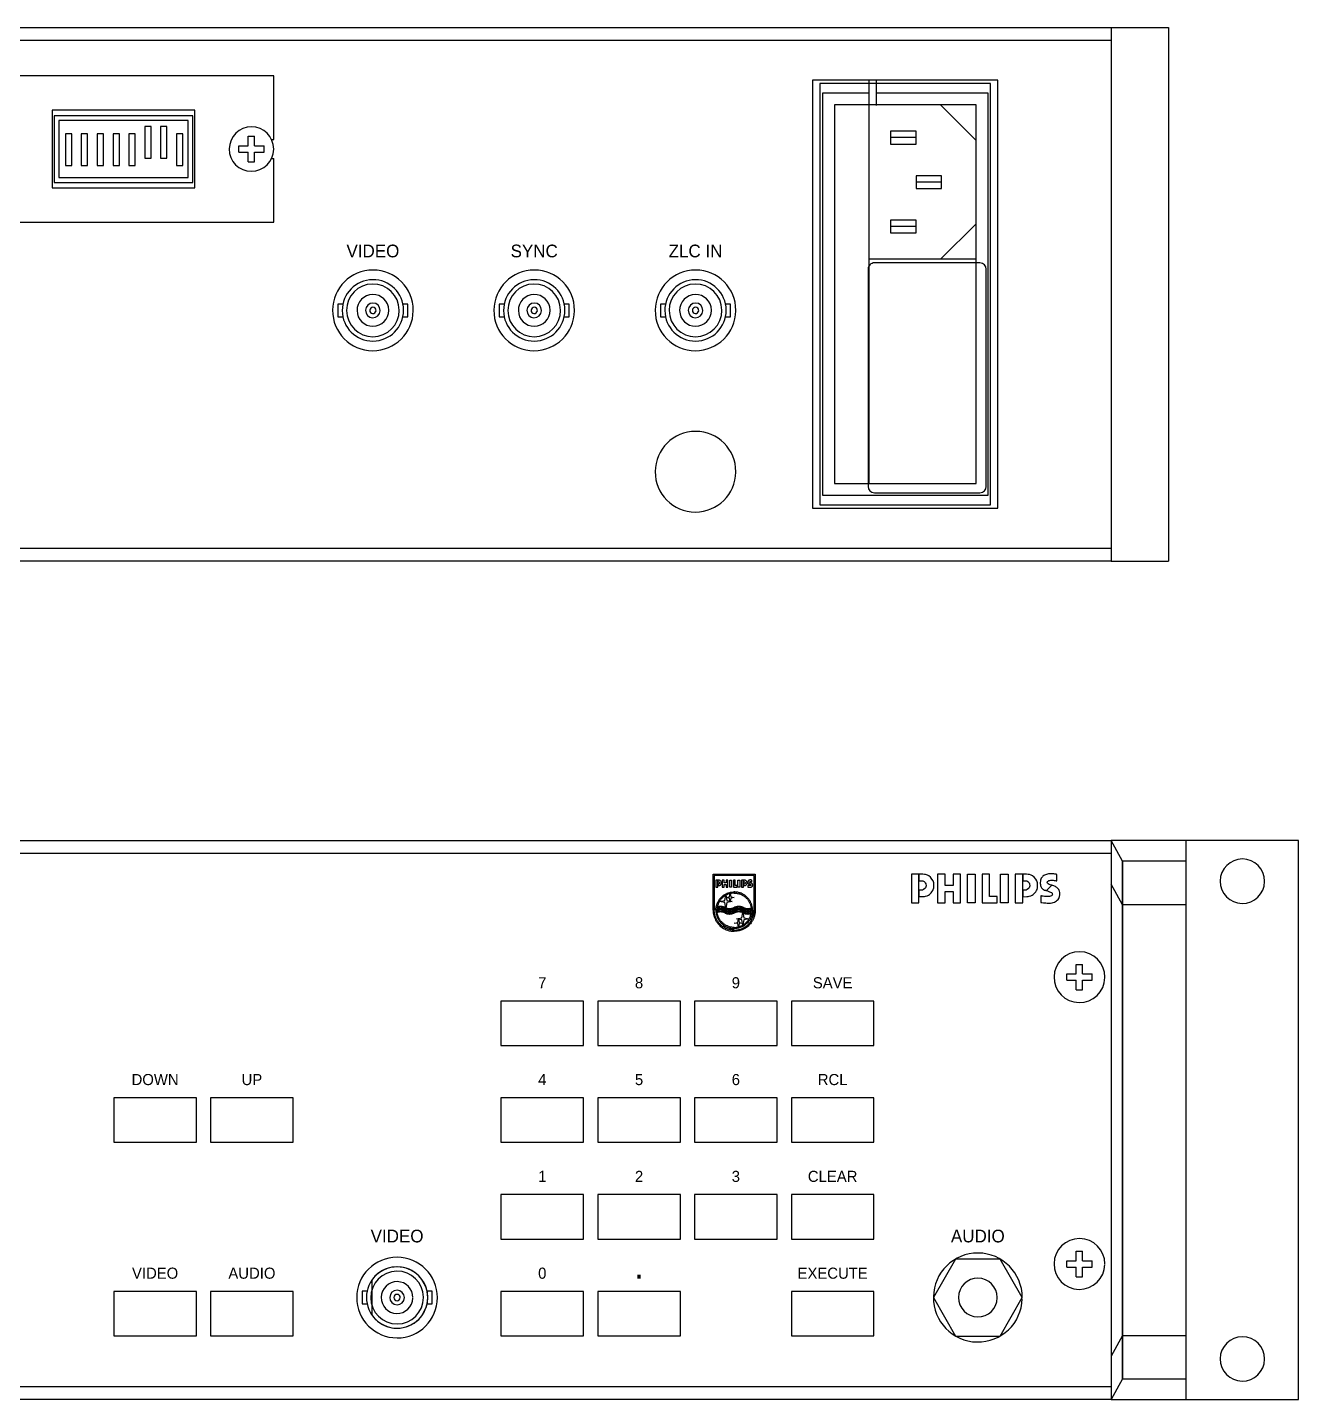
# Model space of a CAD drawing. Extents: x 10 to 492, y 18 to 234.
# Drawn here: x 291.9 to 492, y 18 to 234 of the extents above; entities that cross this region are included whole.
import ezdxf
from ezdxf.enums import TextEntityAlignment as Align

# ---------------------------------------------------------------- set-up
doc = ezdxf.new("R2010")
doc.units = 0
for name, color, linetype in [('KOMPONENT', 10, 'CONTINUOUS'), ('MEKANISK-TEGNING', 3, 'CONTINUOUS'), ('RAMMEN', 6, 'CONTINUOUS'), ('TEKST', 7, 'CONTINUOUS')]:
    doc.layers.add(name, color=color, linetype=linetype)
doc.layers.get('MEKANISK-TEGNING').off()

# ---------------------------------------------------------------- blocks, each defined once
blk = doc.blocks.new('5')
at = {"layer": 'KOMPONENT', "color": 0}
for p, q in [((63.5, 25.75), (-3.9, 25.75)), ((-3.9, 25.75), (-3.9, -3.45)), ((-3.35, 24.6), (-3.35, -2.3)), ((62.95, 24.6), (-3.35, 24.6)), ((61.45, 24.2), (-1.85, 24.2)), ((-1.85, 24.2), (-1.85, 6.55)), ((60.06, 23.9), (25.86, 23.9)), ((61.45, -1.9), (61.45, 24.2)), ((62.95, -2.3), (62.95, 24.6)), ((63.5, -3.45), (63.5, 25.75)), ((59.6, 22.3), (0, 22.3)), ((0, 22.3), (0, 0)), ((24.86, 22.9), (24.86, 6.3)), ((59.6, 0), (59.6, 22.3)), ((61.06, 6.3), (61.06, 22.9)), ((13.15, 16.85), (11.15, 16.85)), ((11.15, 16.85), (11.15, 12.85)), ((13.15, 12.85), (13.15, 16.85)), ((6.15, 12.85), (4.15, 12.85)), ((4.15, 12.85), (4.15, 8.85)), ((6.15, 8.85), (6.15, 12.85)), ((11.15, 12.85), (13.15, 12.85)), ((20.15, 12.85), (18.15, 12.85)), ((18.15, 12.85), (18.15, 8.85)), ((20.15, 8.85), (20.15, 12.85)), ((4.15, 8.85), (6.15, 8.85)), ((18.15, 8.85), (20.15, 8.85)), ((25.86, 5.3), (60.06, 5.3)), ((0, 0), (59.6, 0)), ((-1.85, -1.9), (61.45, -1.9)), ((-3.9, -3.45), (63.5, -3.45)), ((-3.35, -2.3), (62.95, -2.3))]:
    blk.add_line(p, q, dxfattribs=at)
for points in [[(5.6, 22.3), (0, 16.7)], [(18.7, 22.3), (24.3, 16.7)], [(24.3, 22.3), (24.3, 5.4)], [(12.15, 16.85), (12.15, 12.85)], [(5.15, 12.85), (5.15, 8.85)], [(19.15, 12.85), (19.15, 8.85)], [(-3.9, 6.55), (0.1, 6.55)], [(-3.9, 5.4), (59.6, 5.4)], [(-1.85, 5.4), (-1.85, -1.9)]]:
    blk.add_lwpolyline(points, dxfattribs=at)
for centre, start, end in [((25.86, 22.9), 90, 180), ((60.06, 22.9), 0, 90), ((25.86, 6.3), 180, 270), ((60.06, 6.3), 270, 0)]:
    blk.add_arc(centre, 1, start, end, dxfattribs=at)
blk = doc.blocks.new('NET')
at = {"layer": 'MEKANISK-TEGNING', "color": 0, "rotation": 270}
blk.add_blockref('5', (21.87, 32.34), dxfattribs=at)
blk = doc.blocks.new('B')
at = {"layer": 'TEKST', "color": 0}
for s, p in [('RF 2', (0.06, 10)), ('IF IN', (60.96, 10)), ('VIDEO', (205.74, -13.24)), ('SYNC', (231.14, -13.24)), ('ZLC IN', (256.54, -13.24)), ('AUDIO', (96.52, -17.55)), ('RF 1', (0.06, -28.1)), ('IF OUT', (60.96, -28.1))]:
    blk.add_text(s, height=2, dxfattribs=at).set_placement(p, align=Align.CENTER)

msp = doc.modelspace()

# ---------------------------------------------------------------- linework, layer by layer
at = {"layer": 'KOMPONENT', "color": 0}
for p, q in [((462.5, 234), (471.5, 234)), ((330.63, 226.36), (215.63, 226.36)), ((330.63, 216.36), (330.63, 226.36)), ((295.73, 220.96), (295.73, 208.76)), ((318.23, 220.96), (295.73, 220.96)), ((318.23, 208.76), (318.23, 220.96)), ((296.08, 220.11), (296.08, 209.61)), ((317.88, 220.11), (296.08, 220.11)), ((296.78, 219.36), (296.78, 210.36)), ((317.18, 219.36), (296.78, 219.36)), ((310.33, 218.42), (310.33, 213.42)), ((311.33, 218.42), (310.33, 218.42)), ((311.33, 213.42), (311.33, 218.42)), ((312.83, 218.42), (312.83, 213.42)), ((313.83, 218.42), (312.83, 218.42)), ((313.83, 213.42), (313.83, 218.42)), ((317.18, 210.36), (317.18, 219.36)), ((317.88, 209.61), (317.88, 220.11)), ((297.83, 217.26), (297.83, 212.26)), ((298.83, 217.26), (297.83, 217.26)), ((298.83, 212.26), (298.83, 217.26)), ((300.33, 217.26), (300.33, 212.26)), ((301.33, 217.26), (300.33, 217.26)), ((301.33, 212.26), (301.33, 217.26)), ((302.83, 217.26), (302.83, 212.26)), ((303.83, 217.26), (302.83, 217.26)), ((303.83, 212.26), (303.83, 217.26)), ((305.33, 217.26), (305.33, 212.26)), ((306.33, 217.26), (305.33, 217.26)), ((306.33, 212.26), (306.33, 217.26)), ((307.83, 217.26), (307.83, 212.26)), ((308.83, 217.26), (307.83, 217.26)), ((308.83, 212.26), (308.83, 217.26)), ((315.33, 217.26), (315.33, 212.26)), ((316.33, 217.26), (315.33, 217.26)), ((316.33, 212.26), (316.33, 217.26)), ((297.83, 212.26), (298.83, 212.26)), ((300.33, 212.26), (301.33, 212.26)), ((302.83, 212.26), (303.83, 212.26)), ((305.33, 212.26), (306.33, 212.26)), ((307.83, 212.26), (308.83, 212.26)), ((310.33, 213.42), (311.33, 213.42)), ((312.83, 213.42), (313.83, 213.42)), ((315.33, 212.26), (316.33, 212.26)), ((330.63, 203.36), (330.63, 213.36)), ((296.08, 209.61), (317.88, 209.61)), ((296.78, 210.36), (317.18, 210.36)), ((295.73, 208.76), (318.23, 208.76)), ((215.63, 203.36), (330.63, 203.36)), ((462.5, 150), (471.5, 150)), ((39.5, 106), (462.5, 106)), ((462.5, 106), (462.5, 18)), ((474.3, 106), (462.5, 106)), ((462.5, 106), (462.5, 18)), ((492, 106), (474.3, 106)), ((474.3, 18), (474.3, 106)), ((39.5, 104), (462.5, 104)), ((464.3, 102.75), (464.3, 21.25)), ((366.42, 80.74), (366.42, 73.74)), ((379.42, 80.74), (366.42, 80.74)), ((379.42, 73.74), (379.42, 80.74)), ((394.66, 80.74), (381.66, 80.74)), ((381.66, 80.74), (381.66, 73.74)), ((394.66, 73.74), (394.66, 80.74)), ((409.9, 80.74), (396.9, 80.74)), ((396.9, 80.74), (396.9, 73.74)), ((409.9, 73.74), (409.9, 80.74)), ((412.14, 80.74), (412.14, 73.74)), ((425.14, 80.74), (412.14, 80.74)), ((425.14, 73.74), (425.14, 80.74)), ((366.42, 73.74), (379.42, 73.74)), ((381.66, 73.74), (394.66, 73.74)), ((396.9, 73.74), (409.9, 73.74)), ((412.14, 73.74), (425.14, 73.74)), ((305.46, 65.5), (305.46, 58.5)), ((318.46, 65.5), (305.46, 65.5)), ((318.46, 58.5), (318.46, 65.5)), ((320.7, 65.5), (320.7, 58.5)), ((333.7, 65.5), (320.7, 65.5)), ((333.7, 58.5), (333.7, 65.5)), ((379.42, 65.5), (366.42, 65.5)), ((366.42, 65.5), (366.42, 58.5)), ((379.42, 58.5), (379.42, 65.5)), ((381.66, 65.5), (381.66, 58.5)), ((394.66, 65.5), (381.66, 65.5)), ((394.66, 58.5), (394.66, 65.5)), ((396.9, 65.5), (396.9, 58.5)), ((409.9, 65.5), (396.9, 65.5)), ((409.9, 58.5), (409.9, 65.5)), ((425.14, 65.5), (412.14, 65.5)), ((412.14, 65.5), (412.14, 58.5)), ((425.14, 58.5), (425.14, 65.5)), ((305.46, 58.5), (318.46, 58.5)), ((320.7, 58.5), (333.7, 58.5)), ((366.42, 58.5), (379.42, 58.5)), ((381.66, 58.5), (394.66, 58.5)), ((396.9, 58.5), (409.9, 58.5)), ((412.14, 58.5), (425.14, 58.5)), ((366.42, 50.26), (366.42, 43.26)), ((379.42, 50.26), (366.42, 50.26)), ((379.42, 43.26), (379.42, 50.26)), ((381.66, 50.26), (381.66, 43.26)), ((394.66, 50.26), (381.66, 50.26)), ((394.66, 43.26), (394.66, 50.26)), ((396.9, 50.26), (396.9, 43.26)), ((409.9, 50.26), (396.9, 50.26)), ((409.9, 43.26), (409.9, 50.26)), ((412.14, 50.26), (412.14, 43.26)), ((425.14, 50.26), (412.14, 50.26)), ((425.14, 43.26), (425.14, 50.26)), ((366.42, 43.26), (379.42, 43.26)), ((381.66, 43.26), (394.66, 43.26)), ((396.9, 43.26), (409.9, 43.26)), ((412.14, 43.26), (425.14, 43.26)), ((346.09, 36.8), (346.09, 31.32)), ((305.46, 35.02), (305.46, 28.02)), ((318.46, 35.02), (305.46, 35.02)), ((318.46, 28.02), (318.46, 35.02)), ((320.7, 35.02), (320.7, 28.02)), ((333.7, 35.02), (320.7, 35.02)), ((333.7, 28.02), (333.7, 35.02)), ((379.42, 35.02), (366.42, 35.02)), ((366.42, 35.02), (366.42, 28.02)), ((379.42, 28.02), (379.42, 35.02)), ((394.66, 35.02), (381.66, 35.02)), ((381.66, 35.02), (381.66, 28.02)), ((394.66, 28.02), (394.66, 35.02)), ((425.14, 35.02), (412.14, 35.02)), ((412.14, 35.02), (412.14, 28.02)), ((425.14, 28.02), (425.14, 35.02)), ((464.3, 28.1), (474.3, 28.1)), ((305.46, 28.02), (318.46, 28.02)), ((320.7, 28.02), (333.7, 28.02)), ((366.42, 28.02), (379.42, 28.02)), ((381.66, 28.02), (394.66, 28.02)), ((412.14, 28.02), (425.14, 28.02)), ((464.3, 21.25), (474.3, 21.25)), ((462.5, 18), (39.5, 18)), ((462.5, 18), (474.3, 18)), ((474.3, 18), (492, 18))]:
    msp.add_line(p, q, dxfattribs=at)
for points in [[(39.5, 234), (462.5, 234)], [(462.5, 234), (462.5, 150)], [(471.5, 234), (471.5, 150)], [(39.5, 232), (462.5, 232)], [(326.63, 216.86), (327.63, 216.86)], [(326.63, 215.36), (326.63, 216.86)], [(327.63, 215.36), (327.63, 216.86)], [(330.3, 216.36), (330.63, 216.36)], [(325.13, 214.36), (325.13, 215.36)], [(325.13, 215.36), (326.63, 215.36)], [(325.13, 214.36), (326.63, 214.36)], [(326.63, 212.86), (326.63, 214.36)], [(327.63, 215.36), (329.13, 215.36)], [(327.63, 212.86), (327.63, 214.36)], [(327.63, 214.36), (329.13, 214.36)], [(329.13, 214.36), (329.13, 215.36)], [(326.63, 212.86), (327.63, 212.86)], [(330.3, 213.36), (330.63, 213.36)], [(462.5, 152), (39.5, 152)], [(462.5, 150), (39.5, 150)], [(464.3, 102.75), (462.5, 106)], [(492, 18), (492, 106)], [(464.3, 21.25), (464.3, 102.75)], [(474.3, 102.75), (464.3, 102.75)], [(464.3, 95.9), (462.5, 99.15)], [(474.3, 95.9), (464.3, 95.9)], [(464.3, 95.9), (464.3, 28.1)], [(457, 85), (457, 86.5)], [(457, 86.5), (458, 86.5)], [(458, 85), (458, 86.5)], [(455.5, 85), (457, 85)], [(455.5, 84), (455.5, 85)], [(458, 85), (459.5, 85)], [(459.5, 84), (459.5, 85)], [(455.5, 84), (457, 84)], [(457, 82.5), (457, 84)], [(457, 82.5), (458, 82.5)], [(458, 84), (459.5, 84)], [(458, 82.5), (458, 84)], [(457, 41.34), (458, 41.34)], [(457, 39.84), (457, 41.34)], [(458, 39.84), (458, 41.34)], [(438, 40.12), (434.5, 34.06), (438, 28), (445, 28), (448.5, 34.06), (445, 40.12), (445, 40.12)], [(445, 40.12), (438, 40.12)], [(455.5, 38.84), (455.5, 39.84)], [(455.5, 39.84), (457, 39.84)], [(458, 39.84), (459.5, 39.84)], [(459.5, 38.84), (459.5, 39.84)], [(455.5, 38.84), (457, 38.84)], [(457, 37.34), (457, 38.84)], [(457, 37.34), (458, 37.34)], [(458, 37.34), (458, 38.84)], [(458, 38.84), (459.5, 38.84)], [(464.3, 28.1), (462.5, 24.85)], [(462.5, 20), (39.5, 20)], [(464.3, 21.25), (462.5, 18)]]:
    msp.add_lwpolyline(points, dxfattribs=at)
at = {"layer": 'KOMPONENT', "color": 0, "linetype": 'CONTINUOUS'}
for points in [[(341.53, 190.46), (340.75, 190.46), (340.75, 188.46)], [(350.97, 188.46), (351.75, 188.46), (351.75, 190.46), (350.97, 190.46)], [(366.93, 190.46), (366.15, 190.46), (366.15, 188.46)], [(376.37, 188.46), (377.15, 188.46), (377.15, 190.46), (376.37, 190.46)], [(392.33, 190.46), (391.55, 190.46), (391.55, 188.46)], [(401.77, 188.46), (402.55, 188.46), (402.55, 190.46), (401.77, 190.46)], [(340.75, 188.46), (341.53, 188.46)], [(366.15, 188.46), (366.93, 188.46)], [(391.55, 188.46), (392.33, 188.46)], [(345.34, 35.06), (344.56, 35.06), (344.56, 33.06)], [(354.78, 33.06), (355.56, 33.06), (355.56, 35.06), (354.78, 35.06)], [(344.56, 33.06), (345.34, 33.06)]]:
    msp.add_lwpolyline(points, dxfattribs=at)
at = {"layer": 'KOMPONENT', "color": 0}
for centre, radius, start, end in [((327.13, 214.86), 3.5, 360, 359.5391), ((346.25, 189.46), 6.35, 360, 359.535), ((371.65, 189.46), 6.35, 360, 359.535), ((397.05, 189.46), 6.35, 360, 359.535), ((397.05, 164.06), 6.35, 360, 359.535), ((397.05, 164.06), 6.35, 360, 359.535), ((483.15, 99.6), 3.5, 0, 359.0978), ((457.5, 84.5), 4, 0, 358.8769), ((457.5, 39.34), 4, 0, 358.8769), ((441.5, 34.06), 7, 359.991, 358.3783), ((350.06, 34.06), 6.35, 0, 359.9318), ((350.06, 34.06), 4.83, 214.6557, 145.3443), ((441.5, 34.06), 3.05, 359.991, 359.1229), ((483.15, 24.4), 3.5, 0, 359.0978)]:
    msp.add_arc(centre, radius, start, end, dxfattribs=at)
at = {"layer": 'KOMPONENT', "color": 0, "linetype": 'CONTINUOUS'}
for centre, radius, start, end in [((346.25, 189.46), 4.83, 0.6869, 0.0324), ((346.25, 189.46), 4.15, 0.7991, 0.0369), ((371.65, 189.46), 4.83, 0.6869, 0.0324), ((371.65, 189.46), 4.15, 0.7991, 0.0369), ((397.05, 189.46), 4.83, 0.6869, 0.0324), ((397.05, 189.46), 4.15, 0.7991, 0.0369), ((346.25, 189.46), 2.5, 1.3379, 0.0632), ((346.25, 189.46), 1.15, 0.1394, 357.3277), ((371.65, 189.46), 2.5, 1.3379, 0.0632), ((371.65, 189.46), 1.15, 0.1394, 357.3277), ((397.05, 189.46), 2.5, 1.3379, 0.0632), ((397.05, 189.46), 1.15, 0.1394, 357.3277), ((346.25, 189.46), 0.5, 0.3515, 353.2876), ((371.65, 189.46), 0.5, 0.3515, 353.2876), ((397.05, 189.46), 0.5, 0.3515, 353.2876), ((350.06, 34.06), 4.83, 359.8692, 359.8676), ((350.06, 34.06), 4.15, 0.8323, 359.8469), ((350.06, 34.06), 2.5, 359.7451, 358.0855), ((350.06, 34.06), 1.15, 359.4385, 359.4075), ((350.06, 34.06), 0.5, 358.6785, 358.4931)]:
    msp.add_arc(centre, radius, start, end, dxfattribs=at)
at = {"layer": 'RAMMEN', "color": 0}
msp.add_lwpolyline([(464.3, 28.1), (474.3, 28.1), (474.3, 95.9), (464.3, 95.9)], close=True, dxfattribs=at)
at = {"layer": 'TEKST', "color": 0, "linetype": 'CONTINUOUS'}
for p, q in [((400.7, 98.9), (400.55, 98.9)), ((432.83, 97.16), (432.23, 97.16))]:
    msp.add_line(p, q, dxfattribs=at)
for points in [[(399.82, 95.03), (399.82, 100.7), (406.46, 100.7), (406.46, 95.03), (406.27, 95.03), (406.27, 100.52), (400.01, 100.52), (400.01, 95.03), (399.82, 95.03)], [(400.26, 98.66), (400.55, 98.66), (400.55, 99.52), (400.55, 99.77), (400.26, 99.77), (400.26, 98.66)], [(400.55, 99.52), (400.65, 99.52), (400.71, 99.51), (400.75, 99.49), (400.77, 99.47), (400.8, 99.44), (400.82, 99.4), (400.82, 99.32), (400.81, 99.25), (400.78, 99.21), (400.73, 99.17), (400.68, 99.15), (400.65, 99.15), (400.55, 99.15), (400.55, 98.9), (400.71, 98.9), (400.76, 98.9), (400.81, 98.91), (400.87, 98.93), (400.92, 98.96), (400.96, 98.99), (400.99, 99.02), (401.03, 99.05), (401.06, 99.09), (401.08, 99.14), (401.11, 99.19), (401.13, 99.25), (401.13, 99.3), (401.13, 99.38), (401.12, 99.44), (401.1, 99.51), (401.06, 99.58), (400.99, 99.66), (400.94, 99.7), (400.88, 99.73), (400.81, 99.76), (400.76, 99.77), (400.7, 99.77), (400.55, 99.77), (400.55, 99.52)], [(401.27, 98.66), (401.56, 98.66), (401.56, 99.1), (401.87, 99.1), (401.87, 98.66), (402.16, 98.66), (402.16, 99.77), (401.87, 99.77), (401.87, 99.34), (401.56, 99.34), (401.56, 99.77), (401.27, 99.77), (401.27, 98.66)], [(402.44, 98.66), (402.44, 99.77), (402.73, 99.77), (402.73, 98.66), (402.44, 98.66)], [(403.01, 98.66), (403.58, 98.66), (403.58, 98.9), (403.3, 98.9), (403.3, 99.77), (403.01, 99.77), (403.01, 98.66)], [(403.72, 98.66), (403.72, 99.77), (404.01, 99.77), (404.01, 98.66), (403.72, 98.66)], [(404.29, 98.66), (404.58, 98.66), (404.58, 99.52), (404.58, 99.77), (404.29, 99.77), (404.29, 98.66)], [(404.58, 99.52), (404.69, 99.52), (404.74, 99.51), (404.78, 99.49), (404.8, 99.47), (404.83, 99.44), (404.85, 99.4), (404.86, 99.32), (404.84, 99.25), (404.81, 99.21), (404.76, 99.17), (404.71, 99.15), (404.68, 99.15), (404.58, 99.15), (404.58, 98.9), (404.74, 98.9), (404.79, 98.9), (404.84, 98.91), (404.9, 98.93), (404.95, 98.96), (404.99, 98.99), (405.03, 99.02), (405.06, 99.05), (405.09, 99.09), (405.11, 99.14), (405.14, 99.19), (405.16, 99.25), (405.16, 99.3), (405.16, 99.38), (405.15, 99.44), (405.13, 99.51), (405.09, 99.58), (405.03, 99.66), (404.97, 99.7), (404.91, 99.73), (404.84, 99.76), (404.79, 99.77), (404.73, 99.77), (404.58, 99.77), (404.58, 99.52)], [(405.73, 99.34), (405.7, 99.35), (405.67, 99.36), (405.63, 99.37), (405.6, 99.39), (405.58, 99.41), (405.56, 99.43), (405.56, 99.46), (405.56, 99.48), (405.59, 99.5), (405.62, 99.52), (405.66, 99.53), (405.69, 99.54), (405.74, 99.54), (405.78, 99.54), (405.83, 99.53), (405.87, 99.53), (405.9, 99.52), (405.93, 99.52), (405.93, 99.77), (405.9, 99.78), (405.86, 99.78), (405.81, 99.78), (405.78, 99.79), (405.73, 99.79), (405.69, 99.79), (405.65, 99.79), (405.61, 99.79), (405.56, 99.77), (405.53, 99.76), (405.49, 99.75), (405.45, 99.74), (405.42, 99.72), (405.39, 99.69), (405.37, 99.67), (405.34, 99.64), (405.32, 99.61), (405.31, 99.58), (405.3, 99.54), (405.29, 99.5), (405.28, 99.45), (405.29, 99.41), (405.29, 99.37), (405.3, 99.33), (405.31, 99.3), (405.32, 99.26), (405.34, 99.24), (405.36, 99.22), (405.38, 99.19), (405.41, 99.18), (405.45, 99.16), (405.48, 99.15), (405.5, 99.14), (405.52, 99.13), (405.73, 99.34)], [(431.06, 96.2), (432.23, 96.2), (432.23, 99.68), (432.23, 100.7), (431.06, 100.7), (431.06, 96.2)], [(432.23, 99.68), (432.66, 99.68), (432.86, 99.64), (433.03, 99.55), (433.13, 99.47), (433.23, 99.34), (433.31, 99.18), (433.35, 98.87), (433.27, 98.58), (433.15, 98.43), (432.95, 98.28), (432.77, 98.2), (432.64, 98.18), (432.23, 98.18), (432.23, 97.16), (432.87, 97.17), (433.08, 97.18), (433.27, 97.22), (433.53, 97.31), (433.71, 97.4), (433.88, 97.51), (434.03, 97.65), (434.16, 97.77), (434.28, 97.92), (434.39, 98.12), (434.49, 98.32), (434.56, 98.58), (434.58, 98.8), (434.58, 99.1), (434.55, 99.36), (434.45, 99.64), (434.28, 99.93), (434.03, 100.23), (433.8, 100.42), (433.57, 100.54), (433.28, 100.64), (433.08, 100.67), (432.83, 100.7), (432.23, 100.7), (432.23, 99.68)], [(435.17, 96.2), (436.34, 96.2), (436.34, 97.96), (437.6, 97.96), (437.6, 96.2), (438.77, 96.2), (438.77, 100.7), (437.6, 100.7), (437.6, 98.94), (436.34, 98.94), (436.34, 100.7), (435.17, 100.7), (435.17, 96.2)], [(439.89, 96.2), (439.89, 100.7), (441.06, 100.7), (441.06, 96.2), (439.89, 96.2)], [(442.19, 96.2), (444.53, 96.2), (444.53, 97.17), (443.36, 97.17), (443.36, 100.7), (442.19, 100.7), (442.19, 96.2)], [(445.09, 96.2), (445.09, 100.7), (446.26, 100.7), (446.26, 96.2), (445.09, 96.2)], [(447.39, 96.2), (448.56, 96.2), (448.56, 99.68), (448.56, 100.7), (447.39, 100.7), (447.39, 96.2)], [(448.56, 99.68), (448.99, 99.68), (449.2, 99.64), (449.36, 99.55), (449.47, 99.47), (449.56, 99.34), (449.64, 99.18), (449.68, 98.87), (449.6, 98.58), (449.48, 98.43), (449.28, 98.28), (449.1, 98.2), (448.97, 98.18), (448.56, 98.18), (448.56, 97.16), (449.21, 97.17), (449.41, 97.18), (449.6, 97.22), (449.86, 97.31), (450.05, 97.4), (450.21, 97.51), (450.37, 97.65), (450.49, 97.77), (450.62, 97.92), (450.72, 98.12), (450.82, 98.32), (450.9, 98.58), (450.92, 98.8), (450.92, 99.1), (450.88, 99.36), (450.79, 99.64), (450.62, 99.93), (450.37, 100.23), (450.13, 100.42), (449.9, 100.54), (449.61, 100.64), (449.41, 100.67), (449.17, 100.7), (448.56, 100.7), (448.56, 99.68)], [(453.13, 98.95), (453.03, 98.99), (452.88, 99.04), (452.71, 99.09), (452.59, 99.16), (452.5, 99.22), (452.45, 99.31), (452.42, 99.43), (452.45, 99.53), (452.57, 99.61), (452.7, 99.69), (452.85, 99.73), (452.99, 99.76), (453.19, 99.76), (453.35, 99.74), (453.53, 99.72), (453.7, 99.7), (453.83, 99.68), (453.95, 99.66), (453.94, 100.68), (453.81, 100.72), (453.64, 100.73), (453.46, 100.75), (453.31, 100.76), (453.14, 100.77), (452.95, 100.76), (452.79, 100.76), (452.63, 100.76), (452.46, 100.71), (452.31, 100.67), (452.18, 100.62), (452.01, 100.56), (451.88, 100.48), (451.76, 100.39), (451.67, 100.27), (451.56, 100.17), (451.49, 100.06), (451.43, 99.92), (451.37, 99.74), (451.35, 99.58), (451.33, 99.41), (451.33, 99.24), (451.36, 99.07), (451.38, 98.91), (451.41, 98.77), (451.48, 98.64), (451.55, 98.55), (451.64, 98.45), (451.72, 98.36), (451.84, 98.29), (451.99, 98.21), (452.13, 98.17), (452.2, 98.15), (452.29, 98.12), (453.13, 98.95)], [(400.26, 95.03), (400.26, 95.09), (400.26, 95.18), (400.27, 95.26), (400.27, 95.34), (400.28, 95.41), (400.29, 95.48), (400.3, 95.56), (400.32, 95.62), (400.34, 95.71), (400.36, 95.78), (400.38, 95.86), (400.41, 95.94), (400.44, 96.03), (400.47, 96.11), (400.51, 96.21), (400.56, 96.31), (400.59, 96.38), (400.65, 96.48), (400.7, 96.57), (400.77, 96.67), (400.84, 96.76), (400.93, 96.88), (401.03, 96.99), (401.13, 97.09), (401.24, 97.19), (401.34, 97.28), (401.48, 97.39), (401.68, 97.52), (401.89, 97.63), (402.05, 97.7), (402.21, 97.75), (402.32, 97.79), (402.46, 97.83), (402.58, 97.85), (402.72, 97.88), (402.88, 97.9), (403.05, 97.91), (403.14, 97.91), (403.14, 97.73), (403.03, 97.73), (402.93, 97.72), (402.79, 97.71), (402.66, 97.69), (402.53, 97.66), (402.41, 97.63), (402.28, 97.59), (402.16, 97.55), (402.06, 97.5), (401.96, 97.46), (401.87, 97.41), (401.76, 97.35), (401.66, 97.29), (401.56, 97.22), (401.46, 97.14), (401.38, 97.08), (401.31, 97.02), (401.24, 96.95), (401.17, 96.88), (401.11, 96.81), (401.06, 96.75), (401, 96.68), (400.95, 96.6), (400.89, 96.52), (400.83, 96.43), (400.79, 96.35), (400.71, 96.22), (400.67, 96.14), (400.64, 96.06), (400.6, 95.95), (400.56, 95.84), (400.53, 95.72), (400.5, 95.63), (400.48, 95.53), (400.46, 95.4), (400.45, 95.28), (400.44, 95.18), (400.44, 95.1), (400.44, 95.03), (400.26, 95.03)], [(400.8, 96.39), (401.67, 96.54), (401.81, 97.4), (401.96, 96.54), (402.82, 96.39), (401.96, 96.24), (401.81, 95.38), (401.67, 96.24), (400.8, 96.39)], [(401.86, 97.03), (402.42, 97.13), (402.51, 97.68), (402.6, 97.13), (403.16, 97.03), (402.6, 96.94), (402.51, 96.38), (402.42, 96.94), (401.86, 97.03)], [(406.02, 95.03), (406.02, 95.09), (406.02, 95.18), (406.01, 95.26), (406.01, 95.34), (406, 95.41), (405.99, 95.48), (405.98, 95.56), (405.96, 95.62), (405.94, 95.71), (405.92, 95.78), (405.9, 95.86), (405.87, 95.94), (405.84, 96.03), (405.81, 96.11), (405.77, 96.21), (405.72, 96.31), (405.69, 96.38), (405.63, 96.48), (405.58, 96.57), (405.51, 96.67), (405.44, 96.76), (405.35, 96.88), (405.25, 96.99), (405.15, 97.09), (405.04, 97.19), (404.94, 97.28), (404.8, 97.39), (404.59, 97.52), (404.39, 97.63), (404.23, 97.7), (404.07, 97.75), (403.96, 97.79), (403.82, 97.83), (403.7, 97.85), (403.56, 97.88), (403.4, 97.9), (403.23, 97.91), (403.14, 97.91), (403.14, 97.73), (403.24, 97.73), (403.35, 97.72), (403.49, 97.71), (403.62, 97.69), (403.75, 97.66), (403.87, 97.63), (404, 97.59), (404.11, 97.55), (404.22, 97.5), (404.32, 97.46), (404.41, 97.41), (404.52, 97.35), (404.62, 97.29), (404.72, 97.22), (404.82, 97.14), (404.9, 97.08), (404.97, 97.02), (405.04, 96.95), (405.11, 96.88), (405.17, 96.81), (405.22, 96.75), (405.28, 96.68), (405.33, 96.6), (405.39, 96.52), (405.45, 96.43), (405.49, 96.35), (405.56, 96.22), (405.61, 96.14), (405.64, 96.06), (405.68, 95.95), (405.72, 95.84), (405.75, 95.72), (405.77, 95.63), (405.79, 95.53), (405.82, 95.4), (405.83, 95.28), (405.84, 95.18), (405.84, 95.1), (405.84, 95.03), (406.02, 95.03)], [(405.31, 98.68), (405.35, 98.67), (405.41, 98.66), (405.45, 98.66), (405.5, 98.65), (405.55, 98.65), (405.6, 98.65), (405.64, 98.65), (405.69, 98.65), (405.74, 98.66), (405.79, 98.67), (405.84, 98.69), (405.88, 98.71), (405.92, 98.73), (405.95, 98.76), (405.98, 98.79), (406, 98.83), (406.02, 98.86), (406.03, 98.91), (406.04, 98.97), (406.05, 99.01), (406.04, 99.06), (406.03, 99.11), (406.02, 99.14), (406.01, 99.18), (405.99, 99.21), (405.96, 99.23), (405.93, 99.26), (405.9, 99.27), (405.87, 99.29), (405.84, 99.31), (405.81, 99.32), (405.78, 99.33), (405.75, 99.33), (405.73, 99.34), (405.52, 99.13), (405.56, 99.12), (405.59, 99.11), (405.64, 99.09), (405.69, 99.08), (405.72, 99.06), (405.74, 99.04), (405.76, 99.02), (405.76, 99), (405.76, 98.97), (405.74, 98.95), (405.72, 98.93), (405.68, 98.92), (405.64, 98.91), (405.61, 98.9), (405.57, 98.9), (405.52, 98.91), (405.48, 98.91), (405.45, 98.91), (405.4, 98.91), (405.36, 98.92), (405.34, 98.93), (405.31, 98.93), (405.31, 98.68)], [(451.43, 96.27), (451.6, 96.24), (451.84, 96.21), (452.01, 96.19), (452.2, 96.17), (452.4, 96.15), (452.59, 96.14), (452.77, 96.15), (452.96, 96.16), (453.18, 96.19), (453.38, 96.23), (453.56, 96.31), (453.74, 96.39), (453.89, 96.49), (454.01, 96.62), (454.13, 96.73), (454.23, 96.89), (454.29, 97.02), (454.36, 97.21), (454.4, 97.44), (454.41, 97.63), (454.4, 97.83), (454.36, 98.02), (454.31, 98.16), (454.25, 98.29), (454.17, 98.42), (454.07, 98.52), (453.96, 98.61), (453.84, 98.68), (453.71, 98.75), (453.59, 98.81), (453.45, 98.87), (453.31, 98.91), (453.22, 98.92), (453.13, 98.95), (452.29, 98.12), (452.45, 98.06), (452.58, 98.01), (452.76, 97.95), (452.96, 97.89), (453.09, 97.83), (453.19, 97.74), (453.23, 97.66), (453.25, 97.57), (453.23, 97.45), (453.18, 97.38), (453.09, 97.31), (452.94, 97.24), (452.78, 97.2), (452.65, 97.18), (452.46, 97.18), (452.29, 97.19), (452.14, 97.19), (451.98, 97.21), (451.81, 97.23), (451.64, 97.27), (451.53, 97.29), (451.44, 97.31), (451.43, 96.27)], [(401.7, 95.12), (401.7, 94.94), (401.63, 94.97), (401.56, 95.01), (401.49, 95.04), (401.41, 95.06), (401.34, 95.08), (401.27, 95.1), (401.2, 95.11), (401.13, 95.12), (401.05, 95.13), (400.98, 95.13), (400.9, 95.13), (400.82, 95.12), (400.75, 95.11), (400.69, 95.1), (400.62, 95.09), (400.56, 95.07), (400.51, 95.05), (400.46, 95.03), (400.46, 95.03), (400.44, 95.03), (400.44, 95.21), (400.5, 95.23), (400.54, 95.24), (400.58, 95.26), (400.68, 95.28), (400.77, 95.3), (400.85, 95.3), (400.91, 95.31), (400.99, 95.31), (401.07, 95.31), (401.13, 95.3), (401.19, 95.29), (401.27, 95.28), (401.34, 95.26), (401.39, 95.25), (401.45, 95.23), (401.5, 95.21), (401.55, 95.19), (401.6, 95.17), (401.66, 95.14), (401.7, 95.12)], [(401.7, 95.48), (401.7, 95.3), (401.63, 95.33), (401.56, 95.37), (401.49, 95.4), (401.41, 95.42), (401.34, 95.44), (401.27, 95.46), (401.2, 95.47), (401.13, 95.48), (401.05, 95.49), (400.98, 95.49), (400.9, 95.49), (400.82, 95.48), (400.75, 95.47), (400.69, 95.46), (400.62, 95.45), (400.56, 95.43), (400.51, 95.41), (400.46, 95.39), (400.46, 95.4), (400.5, 95.59), (400.54, 95.6), (400.58, 95.62), (400.68, 95.64), (400.77, 95.66), (400.85, 95.66), (400.91, 95.67), (400.99, 95.67), (401.07, 95.67), (401.13, 95.66), (401.19, 95.65), (401.27, 95.64), (401.34, 95.62), (401.39, 95.61), (401.45, 95.59), (401.5, 95.57), (401.55, 95.55), (401.6, 95.53), (401.66, 95.5), (401.7, 95.48)], [(401.7, 95.3), (401.7, 95.48), (401.76, 95.44), (401.83, 95.41), (401.9, 95.38), (401.98, 95.35), (402.05, 95.33), (402.13, 95.31), (402.19, 95.3), (402.27, 95.29), (402.34, 95.29), (402.41, 95.28), (402.49, 95.29), (402.57, 95.29), (402.64, 95.3), (402.71, 95.31), (402.77, 95.33), (402.83, 95.35), (402.89, 95.36), (402.94, 95.38), (402.99, 95.4), (403.05, 95.43), (403.1, 95.45), (403.14, 95.48), (403.14, 95.3), (403.08, 95.27), (403.02, 95.24), (402.95, 95.21), (402.9, 95.19), (402.86, 95.17), (402.81, 95.16), (402.71, 95.14), (402.62, 95.12), (402.55, 95.11), (402.48, 95.11), (402.4, 95.1), (402.33, 95.11), (402.26, 95.11), (402.2, 95.12), (402.12, 95.14), (402.05, 95.15), (402, 95.16), (401.94, 95.18), (401.89, 95.2), (401.85, 95.22), (401.79, 95.25), (401.74, 95.28), (401.7, 95.3)], [(401.7, 94.94), (401.7, 95.12), (401.76, 95.08), (401.83, 95.05), (401.9, 95.02), (401.98, 94.99), (402.05, 94.97), (402.13, 94.95), (402.19, 94.94), (402.27, 94.93), (402.34, 94.93), (402.41, 94.92), (402.49, 94.93), (402.57, 94.93), (402.64, 94.94), (402.71, 94.95), (402.77, 94.97), (402.83, 94.99), (402.89, 95), (402.94, 95.02), (402.99, 95.04), (403.05, 95.07), (403.1, 95.09), (403.14, 95.12), (403.14, 94.94), (403.08, 94.91), (403.02, 94.88), (402.95, 94.85), (402.9, 94.83), (402.86, 94.81), (402.81, 94.8), (402.71, 94.77), (402.62, 94.76), (402.55, 94.75), (402.48, 94.75), (402.4, 94.74), (402.33, 94.75), (402.26, 94.75), (402.2, 94.76), (402.12, 94.77), (402.05, 94.79), (402, 94.8), (401.94, 94.82), (401.89, 94.84), (401.85, 94.86), (401.79, 94.89), (401.74, 94.92), (401.7, 94.94)], [(404.58, 95.48), (404.58, 95.3), (404.52, 95.33), (404.44, 95.37), (404.37, 95.4), (404.3, 95.42), (404.22, 95.44), (404.15, 95.46), (404.08, 95.47), (404.01, 95.48), (403.93, 95.49), (403.86, 95.49), (403.78, 95.49), (403.7, 95.48), (403.63, 95.47), (403.57, 95.46), (403.5, 95.45), (403.44, 95.43), (403.39, 95.41), (403.34, 95.39), (403.29, 95.37), (403.23, 95.35), (403.18, 95.32), (403.14, 95.3), (403.14, 95.48), (403.19, 95.51), (403.25, 95.54), (403.32, 95.57), (403.38, 95.59), (403.42, 95.6), (403.46, 95.62), (403.56, 95.64), (403.65, 95.66), (403.73, 95.66), (403.8, 95.67), (403.87, 95.67), (403.95, 95.67), (404.01, 95.66), (404.08, 95.65), (404.15, 95.64), (404.22, 95.62), (404.27, 95.61), (404.33, 95.59), (404.38, 95.57), (404.43, 95.55), (404.48, 95.53), (404.54, 95.5), (404.58, 95.48)], [(404.58, 95.12), (404.58, 94.94), (404.52, 94.97), (404.44, 95.01), (404.37, 95.04), (404.3, 95.06), (404.22, 95.08), (404.15, 95.1), (404.08, 95.11), (404.01, 95.12), (403.93, 95.13), (403.86, 95.13), (403.78, 95.13), (403.7, 95.12), (403.63, 95.11), (403.57, 95.1), (403.5, 95.09), (403.44, 95.07), (403.39, 95.05), (403.34, 95.03), (403.29, 95.01), (403.23, 94.98), (403.18, 94.96), (403.14, 94.94), (403.14, 95.12), (403.19, 95.15), (403.25, 95.18), (403.32, 95.21), (403.38, 95.23), (403.42, 95.24), (403.46, 95.26), (403.56, 95.28), (403.65, 95.3), (403.73, 95.3), (403.8, 95.31), (403.87, 95.31), (403.95, 95.31), (404.01, 95.3), (404.08, 95.29), (404.15, 95.28), (404.22, 95.26), (404.27, 95.25), (404.33, 95.23), (404.38, 95.21), (404.43, 95.19), (404.48, 95.17), (404.54, 95.14), (404.58, 95.12)], [(404.58, 95.3), (404.58, 95.48), (404.64, 95.44), (404.72, 95.41), (404.79, 95.38), (404.86, 95.35), (404.93, 95.33), (405.01, 95.31), (405.08, 95.3), (405.15, 95.29), (405.22, 95.29), (405.3, 95.28), (405.38, 95.29), (405.45, 95.29), (405.52, 95.3), (405.59, 95.31), (405.65, 95.33), (405.72, 95.35), (405.77, 95.36), (405.82, 95.38), (405.82, 95.38), (405.83, 95.21), (405.78, 95.19), (405.74, 95.17), (405.69, 95.16), (405.59, 95.14), (405.5, 95.12), (405.43, 95.11), (405.36, 95.11), (405.29, 95.1), (405.21, 95.11), (405.14, 95.11), (405.08, 95.12), (405.01, 95.14), (404.94, 95.15), (404.88, 95.16), (404.83, 95.18), (404.77, 95.2), (404.73, 95.22), (404.67, 95.25), (404.62, 95.28), (404.58, 95.3)], [(404.58, 94.94), (404.58, 95.12), (404.64, 95.08), (404.72, 95.05), (404.79, 95.02), (404.86, 94.99), (404.93, 94.97), (405.01, 94.95), (405.08, 94.94), (405.15, 94.93), (405.22, 94.93), (405.3, 94.92), (405.38, 94.93), (405.45, 94.93), (405.52, 94.94), (405.59, 94.95), (405.65, 94.97), (405.72, 94.99), (405.77, 95), (405.82, 95.02), (405.82, 95.02), (405.84, 95.03), (405.83, 94.85), (405.78, 94.83), (405.74, 94.81), (405.69, 94.8), (405.59, 94.77), (405.5, 94.76), (405.43, 94.75), (405.36, 94.75), (405.29, 94.74), (405.21, 94.75), (405.14, 94.75), (405.08, 94.76), (405.01, 94.77), (404.94, 94.79), (404.88, 94.8), (404.83, 94.82), (404.77, 94.84), (404.73, 94.86), (404.67, 94.89), (404.62, 94.92), (404.58, 94.94)], [(399.82, 95.03), (399.82, 94.95), (399.83, 94.86), (399.84, 94.76), (399.84, 94.67), (399.85, 94.59), (399.87, 94.5), (399.88, 94.42), (399.9, 94.34), (399.92, 94.24), (399.94, 94.16), (399.96, 94.07), (400, 93.98), (400.03, 93.87), (400.07, 93.78), (400.12, 93.67), (400.17, 93.56), (400.21, 93.48), (400.27, 93.36), (400.34, 93.25), (400.41, 93.14), (400.49, 93.03), (400.6, 92.9), (400.71, 92.77), (400.82, 92.66), (400.94, 92.54), (401.07, 92.43), (401.23, 92.32), (401.47, 92.17), (401.7, 92.04), (401.89, 91.96), (402.07, 91.89), (402.19, 91.85), (402.36, 91.8), (402.49, 91.78), (402.66, 91.75), (402.85, 91.72), (403.04, 91.72), (403.14, 91.71), (403.14, 91.9), (403.01, 91.9), (402.89, 91.91), (402.73, 91.92), (402.58, 91.94), (402.43, 91.98), (402.3, 92.01), (402.14, 92.06), (402.01, 92.11), (401.88, 92.16), (401.77, 92.21), (401.66, 92.27), (401.54, 92.34), (401.42, 92.41), (401.31, 92.49), (401.2, 92.57), (401.11, 92.65), (401.02, 92.72), (400.94, 92.8), (400.86, 92.89), (400.78, 92.96), (400.73, 93.03), (400.66, 93.11), (400.6, 93.2), (400.53, 93.29), (400.46, 93.4), (400.41, 93.49), (400.34, 93.64), (400.29, 93.74), (400.24, 93.84), (400.2, 93.96), (400.15, 94.09), (400.11, 94.23), (400.09, 94.33), (400.06, 94.45), (400.04, 94.59), (400.02, 94.73), (400.01, 94.85), (400.01, 94.94), (400.01, 95.03), (399.82, 95.03)], [(400.26, 95.03), (400.26, 94.96), (400.26, 94.88), (400.27, 94.79), (400.27, 94.72), (400.28, 94.65), (400.29, 94.57), (400.3, 94.5), (400.32, 94.43), (400.34, 94.35), (400.36, 94.28), (400.38, 94.2), (400.41, 94.11), (400.44, 94.02), (400.47, 93.94), (400.51, 93.84), (400.56, 93.75), (400.59, 93.68), (400.65, 93.58), (400.7, 93.49), (400.77, 93.38), (400.84, 93.29), (400.93, 93.18), (401.03, 93.07), (401.13, 92.96), (401.24, 92.87), (401.34, 92.77), (401.48, 92.67), (401.68, 92.54), (401.89, 92.43), (402.05, 92.36), (402.21, 92.3), (402.32, 92.27), (402.46, 92.23), (402.58, 92.2), (402.72, 92.18), (402.88, 92.16), (403.05, 92.15), (403.14, 92.14), (403.14, 92.32), (403.03, 92.33), (402.93, 92.33), (402.79, 92.35), (402.66, 92.37), (402.53, 92.39), (402.41, 92.42), (402.28, 92.47), (402.16, 92.51), (402.06, 92.55), (401.96, 92.59), (401.87, 92.64), (401.76, 92.7), (401.66, 92.77), (401.56, 92.83), (401.46, 92.91), (401.38, 92.97), (401.31, 93.04), (401.24, 93.11), (401.17, 93.18), (401.11, 93.24), (401.06, 93.3), (401, 93.37), (400.95, 93.45), (400.89, 93.53), (400.83, 93.62), (400.79, 93.7), (400.71, 93.83), (400.67, 93.92), (400.64, 94), (400.6, 94.1), (400.56, 94.22), (400.53, 94.34), (400.5, 94.42), (400.48, 94.53), (400.46, 94.65), (400.45, 94.77), (400.44, 94.88), (400.44, 94.95), (400.44, 95.03), (400.26, 95.03)], [(401.7, 94.76), (401.7, 94.58), (401.64, 94.61), (401.56, 94.65), (401.49, 94.68), (401.42, 94.7), (401.34, 94.72), (401.27, 94.74), (401.2, 94.75), (401.13, 94.76), (401.05, 94.77), (400.98, 94.77), (400.9, 94.77), (400.82, 94.76), (400.75, 94.75), (400.69, 94.74), (400.62, 94.73), (400.56, 94.71), (400.51, 94.69), (400.46, 94.67), (400.46, 94.68), (400.44, 94.85), (400.5, 94.87), (400.54, 94.88), (400.58, 94.9), (400.68, 94.92), (400.77, 94.94), (400.85, 94.95), (400.92, 94.95), (400.99, 94.95), (401.07, 94.95), (401.13, 94.94), (401.2, 94.93), (401.27, 94.92), (401.34, 94.9), (401.39, 94.89), (401.45, 94.87), (401.5, 94.85), (401.55, 94.83), (401.6, 94.81), (401.66, 94.78), (401.7, 94.76)], [(401.7, 94.58), (401.7, 94.76), (401.76, 94.72), (401.83, 94.69), (401.9, 94.66), (401.98, 94.63), (402.05, 94.61), (402.13, 94.59), (402.19, 94.58), (402.27, 94.57), (402.34, 94.57), (402.41, 94.56), (402.49, 94.57), (402.57, 94.57), (402.64, 94.58), (402.71, 94.59), (402.77, 94.61), (402.83, 94.63), (402.89, 94.64), (402.94, 94.66), (402.99, 94.68), (403.05, 94.71), (403.1, 94.73), (403.14, 94.76), (403.14, 94.58), (403.08, 94.55), (403.02, 94.52), (402.95, 94.49), (402.9, 94.47), (402.86, 94.45), (402.81, 94.44), (402.71, 94.41), (402.62, 94.4), (402.55, 94.39), (402.48, 94.39), (402.4, 94.38), (402.33, 94.39), (402.26, 94.39), (402.2, 94.4), (402.12, 94.41), (402.05, 94.43), (402, 94.44), (401.94, 94.46), (401.89, 94.48), (401.85, 94.5), (401.79, 94.53), (401.74, 94.56), (401.7, 94.58)], [(406.02, 95.03), (406.02, 94.96), (406.02, 94.88), (406.01, 94.79), (406.01, 94.72), (406, 94.65), (405.99, 94.57), (405.98, 94.5), (405.96, 94.43), (405.94, 94.35), (405.92, 94.28), (405.9, 94.2), (405.87, 94.11), (405.84, 94.02), (405.81, 93.94), (405.77, 93.84), (405.72, 93.75), (405.69, 93.68), (405.63, 93.58), (405.58, 93.49), (405.51, 93.38), (405.44, 93.29), (405.35, 93.18), (405.25, 93.07), (405.15, 92.96), (405.04, 92.87), (404.94, 92.77), (404.8, 92.67), (404.59, 92.54), (404.39, 92.43), (404.23, 92.36), (404.07, 92.3), (403.96, 92.27), (403.82, 92.23), (403.7, 92.2), (403.56, 92.18), (403.4, 92.16), (403.23, 92.15), (403.14, 92.14), (403.14, 92.32), (403.24, 92.33), (403.35, 92.33), (403.49, 92.35), (403.62, 92.37), (403.75, 92.39), (403.87, 92.42), (404, 92.47), (404.11, 92.51), (404.22, 92.55), (404.32, 92.59), (404.41, 92.64), (404.52, 92.7), (404.62, 92.77), (404.72, 92.83), (404.82, 92.91), (404.9, 92.97), (404.97, 93.04), (405.04, 93.11), (405.11, 93.18), (405.17, 93.24), (405.22, 93.3), (405.28, 93.37), (405.33, 93.45), (405.39, 93.53), (405.45, 93.62), (405.49, 93.7), (405.56, 93.83), (405.61, 93.92), (405.64, 94), (405.68, 94.1), (405.72, 94.22), (405.75, 94.34), (405.77, 94.42), (405.79, 94.53), (405.82, 94.65), (405.83, 94.77), (405.84, 94.88), (405.84, 94.95), (405.84, 95.03), (406.02, 95.03)], [(406.46, 95.03), (406.46, 94.95), (406.45, 94.86), (406.44, 94.76), (406.44, 94.67), (406.43, 94.59), (406.41, 94.5), (406.4, 94.42), (406.38, 94.34), (406.36, 94.24), (406.34, 94.16), (406.32, 94.07), (406.28, 93.98), (406.25, 93.87), (406.21, 93.78), (406.16, 93.67), (406.11, 93.56), (406.07, 93.48), (406.01, 93.36), (405.94, 93.25), (405.87, 93.14), (405.79, 93.03), (405.68, 92.9), (405.57, 92.77), (405.46, 92.66), (405.34, 92.54), (405.21, 92.43), (405.05, 92.32), (404.81, 92.17), (404.58, 92.04), (404.39, 91.96), (404.21, 91.89), (404.09, 91.85), (403.92, 91.8), (403.79, 91.78), (403.62, 91.75), (403.43, 91.72), (403.24, 91.72), (403.14, 91.71), (403.14, 91.9), (403.27, 91.9), (403.39, 91.91), (403.55, 91.92), (403.7, 91.94), (403.85, 91.98), (403.98, 92.01), (404.14, 92.06), (404.27, 92.11), (404.4, 92.16), (404.51, 92.21), (404.62, 92.27), (404.74, 92.34), (404.86, 92.41), (404.97, 92.49), (405.08, 92.57), (405.17, 92.65), (405.26, 92.72), (405.34, 92.8), (405.42, 92.89), (405.5, 92.96), (405.55, 93.03), (405.62, 93.11), (405.68, 93.2), (405.75, 93.29), (405.82, 93.4), (405.87, 93.49), (405.94, 93.64), (405.99, 93.74), (406.04, 93.84), (406.08, 93.96), (406.13, 94.09), (406.17, 94.23), (406.19, 94.33), (406.22, 94.45), (406.24, 94.59), (406.26, 94.73), (406.27, 94.85), (406.27, 94.94), (406.27, 95.03), (406.46, 95.03)], [(404.58, 94.76), (404.58, 94.58), (404.52, 94.61), (404.44, 94.65), (404.37, 94.68), (404.3, 94.7), (404.22, 94.72), (404.15, 94.74), (404.08, 94.75), (404.01, 94.76), (403.93, 94.77), (403.86, 94.77), (403.78, 94.77), (403.7, 94.76), (403.63, 94.75), (403.57, 94.74), (403.5, 94.73), (403.44, 94.71), (403.39, 94.69), (403.34, 94.67), (403.29, 94.65), (403.23, 94.62), (403.18, 94.6), (403.14, 94.58), (403.14, 94.76), (403.19, 94.79), (403.25, 94.82), (403.32, 94.85), (403.38, 94.87), (403.42, 94.88), (403.46, 94.89), (403.56, 94.92), (403.65, 94.94), (403.73, 94.94), (403.8, 94.95), (403.87, 94.95), (403.95, 94.95), (404.01, 94.94), (404.08, 94.93), (404.15, 94.92), (404.22, 94.9), (404.27, 94.89), (404.33, 94.87), (404.38, 94.85), (404.43, 94.83), (404.48, 94.81), (404.54, 94.78), (404.58, 94.76)], [(403.15, 93.02), (403.71, 93.11), (403.8, 93.67), (403.9, 93.11), (404.45, 93.02), (403.9, 92.93), (403.8, 92.37), (403.71, 92.93), (403.15, 93.02)], [(403.48, 93.68), (404.35, 93.83), (404.49, 94.69), (404.64, 93.83), (405.5, 93.68), (404.64, 93.53), (404.49, 92.67), (404.35, 93.53), (403.48, 93.68)], [(404.58, 94.58), (404.58, 94.76), (404.64, 94.72), (404.72, 94.69), (404.79, 94.66), (404.86, 94.63), (404.93, 94.61), (405.01, 94.59), (405.08, 94.58), (405.15, 94.57), (405.22, 94.57), (405.3, 94.56), (405.38, 94.57), (405.45, 94.57), (405.52, 94.58), (405.59, 94.59), (405.65, 94.61), (405.72, 94.63), (405.77, 94.64), (405.82, 94.66), (405.82, 94.66), (405.78, 94.47), (405.74, 94.45), (405.69, 94.44), (405.59, 94.41), (405.5, 94.4), (405.43, 94.39), (405.36, 94.39), (405.29, 94.38), (405.21, 94.39), (405.14, 94.39), (405.08, 94.4), (405.01, 94.41), (404.94, 94.43), (404.88, 94.44), (404.83, 94.46), (404.77, 94.48), (404.73, 94.5), (404.67, 94.53), (404.62, 94.56), (404.58, 94.58)]]:
    msp.add_lwpolyline(points, close=True, dxfattribs=at)

# ---------------------------------------------------------------- block references
at = {"layer": 'KOMPONENT', "color": 0}
msp.add_blockref('NET', (397.05, 189.46), dxfattribs=at)
at = {"layer": 'TEKST', "color": 0}
msp.add_blockref('B', (140.51, 211.05), dxfattribs=at)

# ---------------------------------------------------------------- texts
for s, height, p in [('7', 1.75, (372.92, 82.74)), ('8', 1.75, (388.16, 82.74)), ('9', 1.75, (403.4, 82.74)), ('SAVE', 1.75, (418.64, 82.74)), ('DOWN', 1.75, (311.96, 67.5)), ('UP', 1.75, (327.2, 67.5)), ('4', 1.75, (372.92, 67.5)), ('5', 1.75, (388.16, 67.5)), ('6', 1.75, (403.4, 67.5)), ('RCL', 1.75, (418.64, 67.5)), ('1', 1.75, (372.92, 52.26)), ('2', 1.75, (388.16, 52.26)), ('3', 1.75, (403.4, 52.26)), ('CLEAR', 1.75, (418.64, 52.26)), ('VIDEO', 2, (350.06, 42.74)), ('AUDIO', 2, (441.5, 42.74)), ('VIDEO', 1.75, (311.96, 37.02)), ('AUDIO', 1.75, (327.2, 37.02)), ('0', 1.75, (372.92, 37.02)), ('.', 4, (388.16, 37.02)), ('EXECUTE', 1.75, (418.64, 37.02))]:
    msp.add_text(s, height=height, dxfattribs=at).set_placement(p, align=Align.CENTER)

doc.saveas('drawing.dxf')
